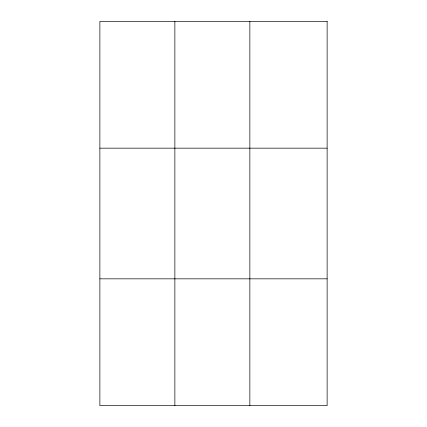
<?xml version="1.0" encoding="UTF-8"?>
<svg xmlns="http://www.w3.org/2000/svg" width="427" height="427" viewBox="0 0 427 427"><rect width="100%" height="100%" fill="white"/><g stroke="black" fill="none" stroke-linecap="round" stroke-linejoin="round"><path stroke-width="0.64" d="M174.867 405.65L174.867 21.35M249.859 405.65L249.859 21.35M99.87 148.169L327.13 148.169M99.87 278.831L327.13 278.831M327.13 21.35L327.13 405.65L99.87 405.65L99.87 21.35L327.13 21.35"/></g></svg>
